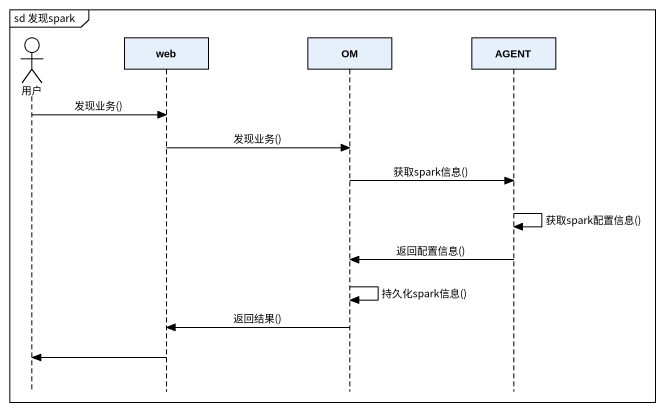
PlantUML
@startuml
mainframe sd 发现spark
hide footbox
actor 用户
participant web
participant OM
participant "AGENT" as AGENT_

用户 -> web : 发现业务()
web -> OM : 发现业务()
OM -> AGENT_ : 获取spark信息()
AGENT_ -> AGENT_ : 获取spark配置信息()
AGENT_ -> OM : 返回配置信息()
OM -> OM : 持久化spark信息()
OM -> web : 返回结果()
web -> 用户
@enduml
